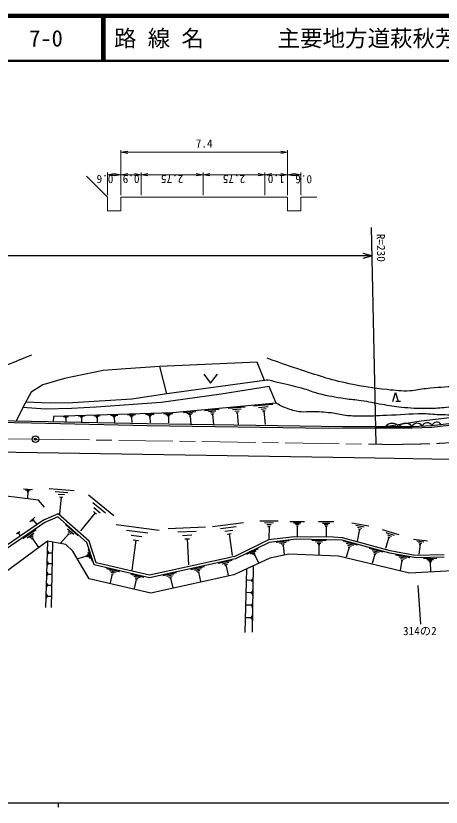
# Model space of a CAD drawing. Units: millimetres at full size, sheet at 1:1000, with parts at other scales. Extents: x 40000 to 680000, y 20000 to 380000.
# Drawn here: x 158558 to 253099, y 204000 to 380000 of the extents above; entities that cross this region are included whole.
import ezdxf
from ezdxf.enums import TextEntityAlignment as Align

# ---------------------------------------------------------------- set-up
doc = ezdxf.new("R2010")
doc.units = ezdxf.units.MM
doc.header["$LTSCALE"] = 1000
doc.header["$PDMODE"] = 32
doc.header["$PDSIZE"] = 500
doc.linetypes.add('CHAIN', pattern=[18.5, 12, -1.5, 3.5, -1.5])
for name, color, linetype, lineweight in [('M-BGD', 7, 'Continuous', 25), ('M-BMK', 2, 'CHAIN', 13), ('M-BMK-SRVR', 3, 'Continuous', 25), ('M-STR-HTXT', 7, 'Continuous', 13), ('M-TTL', 2, 'Continuous', 140), ('M-TTL-BAND', 7, 'Continuous', 25), ('M-TTL-LINE', 7, 'Continuous', 50)]:
    doc.layers.add(name, color=color, linetype=linetype, lineweight=lineweight)
doc.layers.add('M-TTL-TXT', color=7, linetype='Continuous')
doc.styles.add('ＭＳ ゴシック', font='')
doc.styles.get('ＭＳ ゴシック').set_extended_font_data('MS Gothic')

# ---------------------------------------------------------------- blocks, each defined once
blk = doc.blocks.new('open_arrow')
at = {"color": 0, "linetype": 'Continuous', "lineweight": -2}
blk.add_lwpolyline([(7.5, 1.25), (0, 0), (7.5, -1.25)], dxfattribs=at)

msp = doc.modelspace()

# ---------------------------------------------------------------- linework, layer by layer
at = {"layer": 'M-BGD'}
for p, q in [((237525, 332927), (238546, 284720)), ((237658, 326622), (64807, 326622)), ((237658, 326622), (235726, 327140)), ((235726, 326105), (237658, 326622)), ((192138, 295920), (190545, 302016)), ((200358, 300321), (201858, 298321)), ((201858, 298321), (203358, 300321)), ((213853, 298893), (192138, 295920)), ((242349, 294230), (242949, 296230)), ((242949, 296230), (243549, 294230)), ((244049, 294230), (243049, 294230)), ((200547, 292212), (203786, 292513)), ((205766, 292710), (209515, 293059)), ((206738, 292422), (208613, 292597)), ((207242, 292091), (208179, 292178)), ((211399, 293247), (215714, 293649)), ((212518, 292916), (214676, 293117)), ((213098, 292535), (214176, 292635)), ((213408, 292128), (213947, 292178)), ((169077, 290882), (170229, 290917)), ((169369, 290775), (169945, 290793)), ((169516, 290665), (169804, 290673)), ((169592, 290552), (169736, 290556)), ((169664, 290554), (169688, 289748)), ((172508, 290970), (173797, 291009)), ((172834, 290851), (173478, 290870)), ((172999, 290727), (173321, 290736)), ((173084, 290600), (173245, 290605)), ((173164, 290603), (173191, 289701)), ((175883, 291040), (177316, 291083)), ((176245, 290908), (176962, 290929)), ((176429, 290770), (176787, 290781)), ((176523, 290629), (176702, 290635)), ((176612, 290632), (176643, 289629)), ((179623, 291145), (181208, 291193)), ((180024, 290998), (180817, 291022)), ((180227, 290846), (180624, 290858)), ((180331, 290690), (180529, 290696)), ((180430, 290693), (180464, 289584)), ((183404, 291254), (185148, 291307)), ((183845, 291093), (184717, 291120)), ((184069, 290925), (184505, 290939)), ((184183, 290754), (184401, 290761)), ((184292, 290757), (184329, 289536)), ((187377, 291370), (189289, 291428)), ((187861, 291194), (188817, 291223)), ((188105, 291010), (188584, 291024)), ((188231, 290822), (188470, 290829)), ((188350, 290826), (188391, 289487)), ((191405, 291526), (193481, 291589)), ((191930, 291334), (192969, 291366)), ((192196, 291134), (192715, 291150)), ((192332, 290931), (192592, 290939)), ((192462, 290935), (192506, 289481)), ((195822, 291774), (198599, 292033)), ((196542, 291561), (197931, 291690)), ((196915, 291316), (197609, 291380)), ((197114, 291054), (197462, 291086)), ((197288, 291070), (197469, 289126)), ((201387, 291963), (203006, 292114)), ((201822, 291677), (202631, 291752)), ((202054, 291372), (202459, 291409)), ((202257, 291391), (202467, 289124)), ((207511, 291738), (207980, 291782)), ((207745, 291760), (207989, 289135)), ((213677, 292153), (213958, 289133)), ((160246, 274824), (162291, 274671)), ((160742, 274581), (161765, 274504)), ((165996, 274904), (171531, 274441)), ((160982, 274357), (161494, 274319)), ((161095, 274143), (161350, 274124)), ((161223, 274134), (161115, 272702)), ((167334, 274235), (170101, 274003)), ((167979, 273623), (169363, 273508)), ((168279, 273041), (168971, 272983)), ((168625, 273012), (168301, 269138)), ((174688, 273460), (180372, 268895)), ((175653, 271751), (178494, 269468)), ((176160, 269473), (172965, 265495)), ((175805, 269758), (176516, 269188)), ((175907, 270612), (177327, 269471)), ((161676, 267445), (162747, 268496)), ((162049, 267601), (162585, 268126)), ((162288, 267625), (162556, 267888)), ((162460, 267583), (162594, 267715)), ((162527, 267649), (163262, 266899)), ((212787, 267688), (216885, 267682)), ((219473, 267566), (222758, 267561)), ((225856, 267526), (229216, 267521)), ((169594, 266844), (172444, 264342)), ((170056, 265934), (171481, 264682)), ((180868, 266882), (190395, 265620)), ((192435, 265980), (200708, 266322)), ((202244, 266425), (209172, 267337)), ((204067, 265960), (207531, 266416)), ((213811, 267277), (215860, 267274)), ((214323, 266866), (215347, 266865)), ((214578, 266456), (215090, 266455)), ((214834, 266456), (214830, 263587)), ((220294, 267236), (221936, 267234)), ((220704, 266907), (221525, 266906)), ((220909, 266578), (221319, 266578)), ((221114, 266578), (221110, 264278)), ((226696, 267189), (228376, 267186)), ((227115, 266852), (227955, 266851)), ((227325, 266516), (227745, 266515)), ((227535, 266515), (227531, 264163)), ((233261, 267266), (237011, 266580)), ((234130, 266719), (236005, 266376)), ((234930, 265798), (234450, 263173)), ((234530, 266258), (235468, 266087)), ((234696, 265841), (235165, 265755)), ((158713, 264841), (159424, 265327)), ((158939, 264892), (159295, 265134)), ((159077, 264881), (159254, 265003)), ((159170, 264841), (159259, 264901)), ((159214, 264871), (159554, 264373)), ((160136, 263720), (163094, 265736)), ((161077, 263928), (162556, 264936)), ((161648, 263884), (162388, 264388)), ((170268, 264738), (168516, 262743)), ((170090, 264894), (170446, 264582)), ((170162, 265336), (170874, 264710)), ((183124, 265614), (187887, 264983)), ((184188, 264504), (186570, 264188)), ((194538, 265238), (198674, 265409)), ((195606, 264454), (197674, 264539)), ((205025, 265381), (206757, 265609)), ((205549, 264746), (206415, 264860)), ((205982, 264803), (206621, 259953)), ((239988, 265741), (243669, 264617)), ((241492, 264074), (240705, 261498)), ((240796, 265092), (242637, 264530)), ((241144, 264583), (242064, 264302)), ((241262, 264145), (241722, 264004)), ((162035, 263714), (162405, 263966)), ((162220, 263840), (163631, 261770)), ((165633, 263164), (165184, 248416)), ((166456, 248388), (166758, 262948)), ((185253, 263393), (184369, 256724)), ((184658, 263472), (185849, 263314)), ((196157, 263648), (197191, 263691)), ((196674, 263669), (196913, 257878)), ((216408, 262927), (219336, 263289)), ((217176, 262725), (218640, 262905)), ((217578, 262477), (218310, 262567)), ((217798, 262207), (218164, 262252)), ((224328, 263401), (227568, 263331)), ((225131, 263059), (226751, 263025)), ((225529, 262727), (226339, 262709)), ((225725, 262398), (226130, 262390)), ((225927, 262394), (225879, 260126)), ((231284, 263222), (234464, 262358)), ((231992, 262688), (233582, 262256)), ((232304, 262262), (233099, 262046)), ((246967, 263614), (250085, 263228)), ((247708, 263206), (249267, 263013)), ((248059, 262846), (248839, 262749)), ((248410, 262486), (248140, 260303)), ((248216, 262510), (248605, 262461)), ((165691, 260161), (165717, 261015)), ((165783, 260372), (165796, 260799)), ((165872, 260476), (165878, 260690)), ((165959, 260527), (165962, 260634)), ((165961, 260581), (166558, 260562)), ((174597, 260701), (175029, 259332)), ((174655, 261472), (175519, 258734)), ((209917, 260307), (212499, 261567)), ((210688, 260364), (211980, 260993)), ((211137, 260263), (211783, 260578)), ((217981, 262229), (218234, 260180)), ((232615, 261836), (232010, 259610)), ((232416, 261890), (232813, 261782)), ((237086, 261614), (240126, 260788)), ((237763, 261104), (239283, 260691)), ((238061, 260697), (238821, 260490)), ((174266, 259843), (172349, 259239)), ((174212, 260015), (174320, 259672)), ((174432, 260272), (174648, 259588)), ((203555, 258263), (206613, 258939)), ((211424, 260083), (211747, 260241)), ((211586, 260162), (212467, 258354)), ((238358, 260290), (237780, 258162)), ((238168, 260341), (238548, 260238)), ((242980, 260135), (246151, 259558)), ((243715, 259673), (245301, 259385)), ((244393, 258895), (243989, 256676)), ((244054, 259284), (244847, 259140)), ((244194, 258931), (244591, 258859)), ((249201, 259339), (252125, 259389)), ((249937, 259059), (251399, 259084)), ((250308, 258773), (251038, 258786)), ((165619, 257773), (165645, 258651)), ((165713, 257990), (165726, 258429)), ((165804, 258097), (165811, 258316)), ((165893, 258149), (165897, 258259)), ((165895, 258204), (166509, 258185)), ((178746, 257083), (181629, 256416)), ((197435, 256878), (200490, 257553)), ((198266, 256741), (199794, 257079)), ((204387, 258126), (205916, 258464)), ((204837, 257905), (205601, 258074)), ((205096, 257641), (205478, 257726)), ((205287, 257684), (205760, 255543)), ((209518, 242855), (209883, 256984)), ((211192, 242907), (211409, 257696)), ((250495, 258484), (250861, 258490)), ((250678, 258487), (250713, 256441)), ((165545, 255362), (165573, 256262)), ((165642, 255585), (165656, 256035)), ((165736, 255694), (165743, 255919)), ((165827, 255748), (165831, 255860)), ((165829, 255804), (166459, 255785)), ((179400, 256628), (180841, 256295)), ((179987, 255885), (179521, 253867)), ((179694, 256256), (180414, 256090)), ((179807, 255926), (180167, 255843)), ((184094, 255837), (186989, 255168)), ((184751, 255381), (186198, 255046)), ((191233, 255519), (194286, 256193)), ((192064, 255382), (193590, 255719)), ((192513, 255161), (193276, 255330)), ((198716, 256520), (199479, 256689)), ((198974, 256257), (199356, 256341)), ((199165, 256299), (199638, 254161)), ((165471, 252927), (165499, 253851)), ((165571, 253155), (165585, 253617)), ((165667, 253268), (165674, 253499)), ((185341, 254634), (184872, 252608)), ((185046, 255007), (185769, 254840)), ((185160, 254676), (185522, 254592)), ((192771, 254898), (193153, 254982)), ((192962, 254940), (193434, 252804)), ((210838, 254441), (209967, 254454)), ((210839, 254519), (210837, 254363)), ((210965, 254595), (210960, 254284)), ((211092, 254748), (211083, 254126)), ((211221, 255058), (211202, 253813)), ((165761, 253323), (165764, 253439)), ((165762, 253381), (166409, 253361)), ((210789, 251697), (209896, 251710)), ((210790, 251777), (210788, 251618)), ((210919, 251855), (210914, 251536)), ((211048, 252012), (211039, 251375)), ((211181, 252329), (211162, 251054)), ((248554, 244710), (248008, 253327)), ((165396, 250469), (165425, 251416)), ((165498, 250703), (165513, 251176)), ((165597, 250818), (165604, 251055)), ((165693, 250875), (165697, 250993)), ((165695, 250934), (166358, 250914)), ((210739, 248923), (209825, 248936)), ((210740, 249004), (210738, 248841)), ((210872, 249084), (210867, 248758)), ((211005, 249245), (210995, 248593)), ((211140, 249570), (211121, 248264)), ((210960, 246448), (210951, 245779)), ((211099, 246780), (211079, 245443)), ((210688, 246118), (209752, 246131)), ((210689, 246201), (210687, 246034)), ((210824, 246283), (210819, 245948))]:
    msp.add_line(p, q, dxfattribs=at)
for points in [[(463366, 318385), (447709, 316025), (427798, 312879), (387313, 306956), (363883, 303626), (347764, 301272), (329233, 298556), (319169, 297118), (303321, 295060), (265544, 290166), (251059, 288429), (246666, 288265), (238471, 288257), (227976, 288254), (187768, 288848), (162013, 289399), (142872, 289740), (88754, 290888), (75599, 290997), (64006, 291350)], [(465290, 303549), (440012, 300727), (439866, 297866), (436805, 297611), (436862, 300267), (394439, 295795), (378553, 294216), (372222, 296963), (369426, 294508), (363683, 293228), (363214, 294658), (367889, 295896), (368550, 297070), (318916, 290038), (266973, 282586), (259137, 281653), (255243, 281302), (238451, 281605), (120993, 283491), (63855, 284717)], [(213853, 298893), (212191, 302968), (190545, 302016), (183032, 301490), (177938, 301083), (169395, 299367), (164552, 297947), (161995, 296296), (160077, 292910), (158663, 289859)], [(216431, 293856), (214854, 297589), (204182, 295887), (190896, 293997), (176445, 292952), (170906, 292664), (165103, 292511), (160077, 292910)], [(192138, 295920), (184308, 294777), (171196, 293943), (166180, 293829), (160727, 294057)], [(306058, 295768), (305936, 296515), (248664, 289831), (240717, 288612)], [(306058, 295768), (303276, 295407), (284473, 292971), (265501, 290513), (251032, 288778), (246659, 288615), (240717, 288612)], [(216431, 293856), (193394, 291714), (166931, 290912), (166864, 289695)], [(240717, 288612), (231234, 288606), (187775, 289248), (162021, 289799), (142879, 290140), (88758, 291288), (75606, 291397), (64018, 291750)], [(164924, 270687), (163575, 272306), (151588, 273745), (144027, 273175), (136228, 274242), (131035, 276113), (128621, 275966)], [(253794, 259568), (247527, 259460), (241658, 260528), (231062, 263406), (220840, 263625), (214867, 262888), (207417, 259256), (188289, 255026), (175939, 257881), (174371, 262849), (167864, 268563), (165024, 267280), (148427, 255984), (143054, 255287), (134289, 260144), (128692, 266520), (107893, 266792), (63471, 267783)], [(253768, 260117), (247316, 260007), (241769, 261016), (231134, 263905), (229177, 264060), (220467, 264134), (214709, 263423), (207235, 259779), (188292, 255590), (176425, 258333), (174893, 263189), (167970, 269269), (164730, 267806), (148208, 256561), (143172, 255908), (134672, 260618), (128966, 267116), (107903, 267392), (63484, 268383)], [(290680, 262602), (262445, 256948), (246046, 256029), (230274, 259804), (219259, 260234), (215024, 259380), (207022, 255651), (188584, 251586), (174847, 254801), (171229, 260941), (169654, 262393), (165633, 263164), (149659, 251445), (142871, 250419), (132464, 257480), (128472, 261426), (126428, 260626), (126067, 246383)]]:
    msp.add_lwpolyline(points, dxfattribs=at)
for centre, radius, start, end in [((242203, 287517), 1846, 36.45639, 143.61206), ((245174, 287518), 1846, 36.45639, 143.61206), ((247768, 288234), 1173, 23.26186, 161.00102), ((249954, 288315), 1173, 23.26186, 161.00102), ((252107, 288557), 1097, 25.29036, 168.38431)]:
    msp.add_arc(centre, radius, start, end, dxfattribs=at)
for points, knots in [([(380253, 313213), (378269, 312542), (377733, 312362), (376098, 311880), (374387, 311376), (373430, 311069), (371684, 310702), (370008, 310349), (369053, 310223), (367356, 309990), (366196, 309830), (365544, 309748), (364375, 309669), (362896, 309570), (362060, 309513), (360580, 309603), (359067, 309695), (358236, 309907), (356737, 310128), (355468, 310317), (354752, 310402), (353493, 310652), (351927, 310964), (351068, 311228), (349530, 311661), (348599, 311924), (348109, 312184), (347167, 312405), (346199, 312632), (345649, 312788), (344655, 312814), (343236, 312851), (342428, 312752), (341037, 312469), (339902, 312237), (339208, 312161), (338207, 311575), (337491, 311157), (337233, 310723), (336641, 310142), (335843, 309359), (335468, 308848), (334641, 308096), (334154, 307653), (333874, 307397), (333298, 307078), (332437, 306602), (331842, 306561), (330870, 306409), (330181, 306300), (329775, 306371), (329085, 306475), (327909, 306651), (327275, 306900), (326155, 307301), (324880, 307759), (324234, 308187), (322971, 308679), (322083, 309024), (321602, 309287), (320671, 309491), (319603, 309726), (318986, 309959), (317896, 309865), (317109, 309797), (316673, 309642), (315945, 309334), (315079, 308969), (314656, 308621), (313910, 308047), (312181, 306716), (311402, 305746), (309776, 304290), (308678, 303306), (308209, 302550), (306939, 301801), (305726, 301085), (304908, 300941), (303550, 300565), (301620, 300031), (300476, 299995), (298530, 299520), (295595, 298804), (293987, 298265), (291089, 297410), (288690, 296701), (287398, 296121), (284967, 295531), (283254, 295115), (282255, 295073), (280508, 294837), (275391, 294145), (272453, 294329), (267356, 293501), (264365, 293016), (262748, 292448), (259795, 291771), (259072, 291605), (258676, 291459), (257943, 291346), (256182, 291074), (255164, 291236), (253382, 291236), (251694, 291237), (250754, 291466), (249066, 291464), (245891, 291461), (244119, 291226), (240946, 291113), (238681, 291032), (237411, 290921), (235144, 290953), (233858, 290971), (233132, 290964), (231854, 291111), (230579, 291258), (229892, 291535), (228616, 291674), (226958, 291855), (226022, 291909), (224354, 291940), (223424, 291957), (222899, 291823), (221972, 291908), (220811, 292013), (220169, 292213), (219071, 292603), (217995, 292985), (217599, 293204), (216431, 293856)], [0, 0, 0, 0, 1, 1, 1, 2, 2, 2, 3, 3, 3, 4, 4, 4, 5, 5, 5, 6, 6, 6, 7, 7, 7, 8, 8, 8, 9, 9, 9, 10, 10, 10, 11, 11, 11, 12, 12, 12, 13, 13, 13, 14, 14, 14, 15, 15, 15, 16, 16, 16, 17, 17, 17, 18, 18, 18, 19, 19, 19, 20, 20, 20, 21, 21, 21, 22, 22, 22, 23, 23, 23, 24, 24, 24, 25, 25, 25, 26, 26, 26, 27, 27, 27, 28, 28, 28, 29, 29, 29, 30, 30, 30, 31, 31, 31, 32, 32, 32, 33, 33, 33, 34, 34, 34, 35, 35, 35, 36, 36, 36, 37, 37, 37, 38, 38, 38, 39, 39, 39, 40, 40, 40, 41, 41, 41, 42, 42, 42, 43, 43, 43, 43]), ([(162072, 304550), (159919, 303660), (159372, 303437), (157638, 302733), (155077, 301695), (153675, 301027), (151067, 300116), (148648, 299271), (147268, 298838), (144763, 298299), (142169, 297742), (140681, 297536), (138032, 297391), (135640, 297261), (134283, 297151), (131900, 297388), (130906, 297487), (130355, 297611), (129381, 297839), (128654, 298010), (128234, 298079), (127538, 298350), (126674, 298687), (126250, 299010), (125406, 299392), (123627, 300197), (122517, 300390), (120771, 301264), (118347, 302476), (117059, 303291), (114738, 304691), (112269, 306179), (111471, 306718), (108530, 308682)], [0, 0, 0, 0, 1, 1, 1, 2, 2, 2, 3, 3, 3, 4, 4, 4, 5, 5, 5, 6, 6, 6, 7, 7, 7, 8, 8, 8, 9, 9, 9, 10, 10, 10, 11, 11, 11, 11]), ([(306127, 309549), (304348, 307760), (303787, 307093), (301990, 305908), (300849, 305154), (300142, 304841), (298940, 304188), (297858, 303601), (297247, 303281), (296144, 302736), (293632, 301494), (292218, 300800), (289614, 299765), (288434, 299296), (287751, 299080), (286519, 298773), (285404, 298495), (284762, 298421), (283639, 298181), (282640, 297968), (282079, 297856), (281087, 297618), (279824, 297314), (279141, 297044), (277875, 296755), (274667, 296022), (272823, 295837), (269585, 295251), (267851, 294937), (266887, 294711), (265144, 294450), (263936, 294269), (263248, 294256), (262038, 294086), (259219, 293690), (257661, 293319), (254835, 292975), (253241, 292782), (252342, 292697), (250736, 292660), (249325, 292627), (248533, 292638), (247122, 292698), (246011, 292745), (245390, 292803), (244285, 292926), (242599, 293113), (241661, 293271), (239988, 293546), (238149, 293849), (237141, 294148), (235296, 294409), (233906, 294606), (233114, 294609), (231725, 294809), (229420, 295140), (228138, 295408), (225876, 295960), (224620, 296265), (223978, 296648), (222731, 296987), (220800, 297510), (219705, 297749), (217761, 298222), (217225, 298352), (216925, 298425), (216388, 298550), (215687, 298714), (215312, 298980), (214592, 298964), (214302, 298958), (214175, 298958), (213853, 298893)], [0, 0, 0, 0, 1, 1, 1, 2, 2, 2, 3, 3, 3, 4, 4, 4, 5, 5, 5, 6, 6, 6, 7, 7, 7, 8, 8, 8, 9, 9, 9, 10, 10, 10, 11, 11, 11, 12, 12, 12, 13, 13, 13, 14, 14, 14, 15, 15, 15, 16, 16, 16, 17, 17, 17, 18, 18, 18, 19, 19, 19, 20, 20, 20, 21, 21, 21, 22, 22, 22, 23, 23, 23, 24, 24, 24, 24]), ([(295158, 306940), (292901, 305932), (292334, 305679), (290523, 304875), (288656, 304046), (287636, 303520), (285740, 302758), (283539, 301874), (282304, 301363), (280023, 300713), (278158, 300182), (277090, 299949), (275175, 299647), (273738, 299420), (272911, 299479), (271468, 299291), (269645, 299055), (268639, 298812), (266818, 298555), (265012, 298300), (263996, 298177), (262180, 298006), (259943, 297794), (258683, 297757), (256443, 297588), (253831, 297391), (252361, 297362), (249759, 297070), (248340, 296911), (247565, 296629), (246138, 296570), (244155, 296487), (243037, 296636), (241065, 296862), (237773, 297241), (235915, 297438), (232679, 298153), (228134, 299157), (225654, 300012), (221234, 301471), (218571, 302349), (217686, 302647), (214457, 303837)], [0, 0, 0, 0, 1, 1, 1, 2, 2, 2, 3, 3, 3, 4, 4, 4, 5, 5, 5, 6, 6, 6, 7, 7, 7, 8, 8, 8, 9, 9, 9, 10, 10, 10, 11, 11, 11, 12, 12, 12, 13, 13, 13, 14, 14, 14, 14])]:
    msp.add_open_spline(points, degree=3, knots=knots, dxfattribs=at)
at = {"layer": 'M-BMK'}
for p, q in [((63915, 287335), (162928, 285852)), ((162928, 285852), (238546, 284720))]:
    msp.add_line(p, q, dxfattribs=at)
msp.add_arc((242283, 514686), 230000, 269.069, 280.73818, dxfattribs=at)
at = {"layer": 'M-BMK-SRVR'}
msp.add_circle((162928, 285852), 750, dxfattribs=at)
msp.add_point((162928, 285852), dxfattribs=at)
at = {"layer": 'M-STR-HTXT'}
for p, q in [((181928, 340148), (181928, 350148)), ((218928, 349648), (181928, 349648)), ((218928, 340148), (218928, 350148)), ((178928, 340148), (178928, 345148)), ((181928, 340148), (181928, 345148)), ((186428, 340148), (186428, 345148)), ((200178, 340148), (200178, 345148)), ((213928, 340148), (213928, 345148)), ((218928, 340148), (218928, 345148)), ((221928, 340148), (221928, 345148)), ((181928, 344648), (178928, 344648)), ((186428, 344648), (181928, 344648)), ((200178, 344648), (186428, 344648)), ((213928, 344648), (200178, 344648)), ((218928, 344648), (213928, 344648)), ((221928, 344648), (218928, 344648))]:
    msp.add_line(p, q, dxfattribs=at)
msp.add_lwpolyline([(225471, 339648), (221928, 339648), (221928, 336648), (218928, 336648), (218928, 339648), (181928, 339648), (181928, 336648), (178928, 336648), (178928, 339648), (174261, 344315)], dxfattribs=at)
at = {"layer": 'M-TTL'}
msp.add_line((680000, 380000), (40000, 380000), dxfattribs=at)
at = {"layer": 'M-TTL-BAND'}
for p, q in [((40000, 205000), (579000, 205000)), ((168000, 205000), (168000, 204000))]:
    msp.add_line(p, q, dxfattribs=at)
at = {"layer": 'M-TTL-LINE'}
for p, q in [((177750, 380000), (177750, 370000)), ((178250, 380000), (178250, 370000)), ((40000, 370000), (680000, 370000))]:
    msp.add_line(p, q, dxfattribs=at)

# ---------------------------------------------------------------- block references
at = {"layer": 'M-STR-HTXT', "xscale": 200, "yscale": 200}
for p in [(181928, 349648), (178928, 344648), (181928, 344648), (186428, 344648), (200178, 344648), (213928, 344648), (218928, 344648)]:
    msp.add_blockref('open_arrow', p, dxfattribs=at)
at = {"layer": 'M-STR-HTXT', "xscale": 200, "yscale": 200, "rotation": 180}
for p in [(218928, 349648), (181928, 344648), (186428, 344648), (200178, 344648), (213928, 344648), (218928, 344648), (221928, 344648)]:
    msp.add_blockref('open_arrow', p, dxfattribs=at)

# ---------------------------------------------------------------- texts
at = {"layer": 'M-BGD', "style": 'ＭＳ ゴシック'}
msp.add_text('R=230', height=1833, rotation=271.236, dxfattribs=at).set_placement((238196, 331489), align=Align.BOTTOM_LEFT)
msp.add_text('314の2', height=1833, dxfattribs=at).set_placement((248353, 243180), align=Align.MIDDLE_CENTER)
at = {"layer": 'M-STR-HTXT', "style": 'ＭＳ ゴシック'}
msp.add_text('7.4', height=1833, dxfattribs=at).set_placement((200428, 350148), align=Align.BOTTOM_CENTER)
for s, p in [('0.6', (178372, 345136)), ('0.9', (184178, 345148)), ('2.75', (193303, 345148)), ('2.75', (207053, 345148)), ('1.0', (216428, 345148)), ('0.6', (222542, 345091))]:
    msp.add_text(s, height=1833, rotation=180, dxfattribs=at).set_placement(p, align=Align.BOTTOM_CENTER)
at = {"layer": 'M-TTL-TXT', "style": 'ＭＳ ゴシック'}
for s, p in [('7-0', (161521, 375000)), ('路 線 名', (180380, 375000)), ('主要地方道萩秋芳線', (216734, 375000))]:
    msp.add_text(s, height=3666, dxfattribs=at).set_placement(p, align=Align.MIDDLE_LEFT)

doc.saveas('drawing.dxf')
